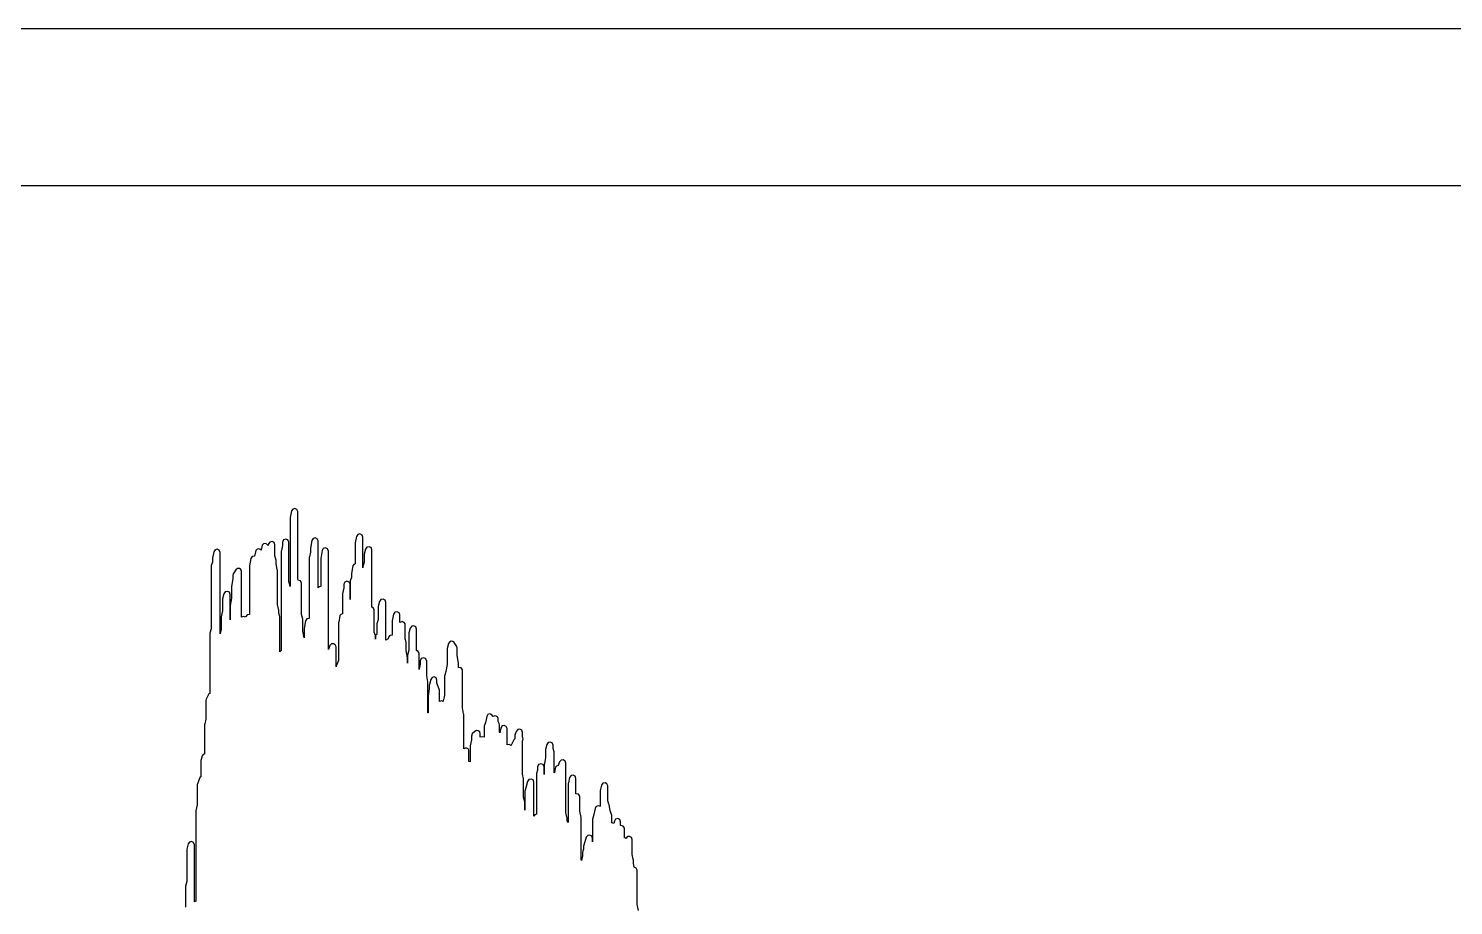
# Model space of a CAD drawing. Extents: x -85 to 1067, y -372 to 325.
# Drawn here: x 196.9 to 512.1, y 129.3 to 323.2 of the extents above; entities that cross this region are included whole.
import ezdxf

# ---------------------------------------------------------------- set-up
doc = ezdxf.new("R2010")
doc.units = 0

msp = doc.modelspace()

# ---------------------------------------------------------------- linework, layer by layer
at = {"layer": 'Layer 1'}
for p, q in [((0, 323.178), (794.983, 323.178)), ((0, 323.178), (1066.8, 323.178)), ((0, 323.178), (1066.8, 323.178)), ((0, 323.178), (1066.8, 323.178)), ((0, 323.178), (1066.8, 323.178)), ((0, 323.178), (1066.8, 323.178)), ((0, 323.178), (1066.8, 323.178)), ((0, 323.178), (1066.8, 323.178)), ((0, 323.178), (1066.8, 323.178)), ((0, 323.178), (1066.8, 323.178)), ((0, 323.178), (1066.8, 323.178)), ((0, 323.178), (1066.8, 323.178)), ((0, 323.178), (1066.8, 323.178)), ((190.782, 288.465), (809.977, 288.465)), ((254.804119, 214.954541), (254.804, 214.102)), ((254.81823, 215.092344), (254.804119, 214.954541)), ((255.100706, 216.511724), (254.81823, 215.092344)), ((255.372821, 216.940044), (255.100706, 216.511724)), ((255.862, 217.075), (255.372821, 216.940044)), ((256.302307, 216.846911), (255.849295, 217.075079)), ((255.849295, 217.075079), (255.862, 217.075)), ((256.485, 216.374), (256.302307, 216.846911)), ((256.485, 215.24), (256.485, 216.374)), ((256.485, 214.388), (256.485, 215.24)), ((256.485, 213.275), (256.485, 214.388)), ((254.804, 214.102), (254.804, 213.275)), ((254.804, 213.275), (254.804, 212.138)), ((254.804, 212.138), (254.804, 211.289)), ((254.804, 211.289), (254.804, 210.152)), ((256.485, 212.422), (256.485, 213.275)), ((256.485, 211.289), (256.485, 212.422)), ((256.485, 210.152), (256.485, 211.289)), ((269.756767, 211.287062), (269.483001, 210.860252)), ((270.246073, 211.420079), (269.756767, 211.287062)), ((270.697931, 211.191362), (270.246073, 211.420079)), ((270.88, 210.719), (270.697931, 211.191362)), ((238.651159, 208.034561), (238.179569, 207.922411)), ((239.091422, 207.831312), (238.651159, 208.034561)), ((247.429938, 208.016785), (247.192936, 207.757416)), ((247.744743, 208.126927), (247.429938, 208.016785)), ((248.075164, 208.081597), (247.744743, 208.126927)), ((248.359016, 207.874547), (248.075164, 208.081597)), ((248.619196, 208.923587), (248.359016, 207.874547)), ((248.904672, 209.228302), (248.619196, 208.923587)), ((249.284287, 209.316979), (248.904672, 209.228302)), ((249.654323, 209.19432), (249.284287, 209.316979)), ((249.911066, 208.865026), (249.654323, 209.19432)), ((250.026523, 209.243991), (249.911066, 208.865026)), ((250.324317, 209.634933), (250.026523, 209.243991)), ((250.805117, 209.736641), (250.324317, 209.634933)), ((251.236268, 209.499911), (250.805117, 209.736641)), ((251.408, 209.039), (251.236268, 209.499911)), ((251.408, 208.186), (251.408, 209.039)), ((251.408, 207.334), (251.408, 208.186)), ((253.121, 208.841), (252.859154, 207.79024)), ((253.347605, 210.098021), (253.12026, 209.583)), ((253.12026, 209.583), (253.121, 208.841)), ((253.82564, 210.269695), (253.347605, 210.098021)), ((254.30367, 210.098021), (253.82564, 210.269695)), ((254.531, 209.583), (254.30367, 210.098021)), ((254.531, 208.753), (254.531, 209.583)), ((254.531, 207.904), (254.531, 208.753)), ((254.804, 210.152), (254.804, 208.753)), ((254.804, 208.753), (254.804, 207.334)), ((256.485, 209.323), (256.485, 210.152)), ((256.485, 208.186), (256.485, 209.323)), ((256.485, 206.767), (256.485, 208.186)), ((259.31336, 208.186518), (259.313, 207.422)), ((259.324084, 208.303649), (259.31336, 208.186518)), ((259.60656, 209.983139), (259.324084, 208.303649)), ((259.887453, 210.442123), (259.60656, 209.983139)), ((260.360193, 210.563408), (259.887453, 210.442123)), ((260.806227, 210.365273), (260.360193, 210.563408)), ((261.007, 209.866), (260.806227, 210.365273)), ((261.007, 209.039), (261.007, 209.866)), ((261.007, 208.186), (261.007, 209.039)), ((261.007, 207.334), (261.007, 208.186)), ((262.132924, 208.202159), (261.85478, 207.735412)), ((262.609293, 208.326164), (262.132924, 208.202159)), ((263.058961, 208.125941), (262.609293, 208.326164)), ((263.257, 207.62), (263.058961, 208.125941)), ((269.198747, 209.466702), (269.184636, 209.323731)), ((269.184636, 209.323731), (269.185, 208.472)), ((269.185, 208.472), (269.185, 207.334)), ((269.483001, 210.860252), (269.198747, 209.466702)), ((270.88, 209.866), (270.88, 210.719)), ((270.88, 209.039), (270.88, 209.866)), ((270.88, 208.186), (270.88, 209.039)), ((270.88, 207.334), (270.88, 208.186)), ((271.47889, 208.074535), (271.196414, 206.937645)), ((271.781305, 208.505056), (271.47889, 208.074535)), ((272.249688, 208.603493), (271.781305, 208.505056)), ((272.680199, 208.394818), (272.249688, 208.603493)), ((272.869, 207.904), (272.680199, 208.394818)), ((237.589, 205.201), (237.342677, 204.456854)), ((237.58998, 205.91462), (237.589, 205.201)), ((237.604091, 206.054145), (237.58998, 205.91462)), ((237.89001, 207.473525), (237.604091, 206.054145)), ((238.179569, 207.922411), (237.89001, 207.473525)), ((239.287, 207.334), (239.091422, 207.831312)), ((239.287, 206.483), (239.287, 207.334)), ((239.287, 205.654), (239.287, 206.483)), ((239.287, 204.803), (239.287, 205.654)), ((246.076664, 206.03314), (245.792495, 204.35365)), ((246.415556, 206.441505), (246.076664, 206.03314)), ((246.94317, 206.498236), (246.415556, 206.441505)), ((247.192936, 207.757416), (246.94317, 206.498236)), ((251.408746, 206.599687), (251.408, 207.334)), ((251.655069, 205.884824), (251.408746, 206.599687)), ((251.693, 205.654), (251.655069, 205.884824)), ((251.693157, 204.872286), (251.693, 205.654)), ((251.961889, 203.520076), (251.693157, 204.872286)), ((252.838834, 207.619707), (252.838, 206.483)), ((252.838, 206.483), (252.838, 205.654)), ((252.838, 205.654), (252.838, 204.803)), ((252.859154, 207.79024), (252.838834, 207.619707)), ((254.531, 207.053), (254.531, 207.904)), ((254.531, 206.2), (254.531, 207.053)), ((254.531, 205.37), (254.531, 206.2)), ((254.531, 204.235), (254.531, 205.37)), ((254.804, 207.334), (254.804, 206.483)), ((254.804, 206.483), (254.804, 205.088)), ((254.804, 205.088), (254.804, 204.235)), ((256.485, 205.37), (256.485, 206.767)), ((256.485, 204.235), (256.485, 205.37)), ((259.049461, 206.37297), (259.028294, 206.200716)), ((259.028294, 206.200716), (259.029, 205.37)), ((259.029, 205.37), (259.029, 204.521)), ((259.313, 207.422), (259.049461, 206.37297)), ((261.007, 206.483), (261.007, 207.334)), ((261.007, 205.654), (261.007, 206.483)), ((261.007, 204.803), (261.007, 205.654)), ((261.560197, 205.914671), (261.56, 205.088)), ((261.56, 205.088), (261.56, 204.235)), ((261.570639, 206.031802), (261.560197, 205.914671)), ((261.85478, 207.735412), (261.570639, 206.031802)), ((263.257, 206.767), (263.257, 207.62)), ((263.257, 205.654), (263.257, 206.767)), ((263.257, 204.803), (263.257, 205.654)), ((269.185, 207.334), (269.185, 206.483)), ((269.185, 206.483), (269.185, 205.37)), ((269.185, 205.37), (269.185, 204.784)), ((270.88, 206.483), (270.88, 207.334)), ((270.88, 205.654), (270.88, 206.483)), ((270.88, 204.803), (270.88, 205.654)), ((271.175, 205.203), (270.925234, 204.458854)), ((271.175247, 206.767112), (271.175, 205.914)), ((271.175, 205.914), (271.175, 205.203)), ((271.196414, 206.937645), (271.175247, 206.767112)), ((272.869, 207.053), (272.869, 207.904)), ((272.869, 205.914), (272.869, 207.053)), ((272.869, 204.803), (272.869, 205.914)), ((237.342677, 204.456854), (237.308274, 204.234647)), ((237.308274, 204.234647), (237.309, 203.384)), ((237.309, 203.384), (237.309, 202.531)), ((237.309, 202.531), (237.309, 201.704)), ((239.287, 203.668), (239.287, 204.803)), ((239.287, 202.531), (239.287, 203.668)), ((239.287, 201.704), (239.287, 202.531)), ((242.113159, 202.24878), (242.113, 201.477)), ((242.225145, 202.629464), (242.113159, 202.24878)), ((242.76941, 203.478684), (242.225145, 202.629464)), ((243.132825, 203.769764), (242.76941, 203.478684)), ((243.562103, 203.776526), (243.132825, 203.769764)), ((243.920182, 203.539196), (243.562103, 203.776526)), ((244.07, 203.098), (243.920182, 203.539196)), ((244.07, 202.249), (244.07, 203.098)), ((244.07, 201.418), (244.07, 202.249)), ((245.792495, 204.35365), (245.781771, 204.234798)), ((245.781771, 204.234798), (245.782, 203.384)), ((245.782, 203.384), (245.782, 202.531)), ((245.782, 202.531), (245.782, 201.704)), ((251.976, 203.384), (251.961889, 203.520076)), ((251.976, 202.531), (251.976, 203.384)), ((251.976, 201.704), (251.976, 202.531)), ((252.838, 204.803), (252.838, 203.951)), ((252.838, 203.951), (252.838, 203.098)), ((252.838, 203.098), (252.838, 202.249)), ((252.838, 202.249), (252.838, 201.136)), ((254.531, 203.098), (254.531, 204.235)), ((254.531, 201.965), (254.531, 203.098)), ((254.531712, 200.939761), (254.531, 201.965)), ((254.804, 204.235), (254.804, 203.384)), ((254.804, 203.384), (254.804, 202.531)), ((254.804, 202.531), (254.804, 201.136)), ((256.484181, 201.506789), (256.485, 202.249)), ((256.485, 203.384), (256.485, 204.235)), ((256.485, 202.249), (256.485, 203.384)), ((259.029, 204.521), (259.029, 203.668)), ((259.029, 203.668), (259.029, 202.816)), ((259.029, 202.816), (259.029, 201.704)), ((261.007, 203.668), (261.007, 204.803)), ((261.007, 202.816), (261.007, 203.668)), ((261.007, 201.704), (261.007, 202.816)), ((261.56, 204.235), (261.56, 203.384)), ((261.56, 203.384), (261.56, 202.249)), ((261.56, 202.249), (261.56, 201.136)), ((263.257, 203.951), (263.257, 204.803)), ((263.257, 202.816), (263.257, 203.951)), ((263.257, 201.704), (263.257, 202.816)), ((268.332, 201.81), (268.102864, 201.057238)), ((268.332238, 202.530892), (268.332, 201.81)), ((268.340987, 202.648023), (268.332238, 202.530892)), ((268.626906, 204.351633), (268.340987, 202.648023)), ((268.847999, 204.642631), (268.626906, 204.351633)), ((269.185, 204.784), (268.847999, 204.642631)), ((270.880251, 204.008919), (270.88, 204.803)), ((270.889, 203.959), (270.880251, 204.008919)), ((270.889081, 204.234919), (270.889, 203.959)), ((270.925234, 204.458854), (270.889081, 204.234919)), ((272.869, 203.668), (272.869, 204.803)), ((272.869, 202.816), (272.869, 203.668)), ((272.869, 201.419), (272.869, 202.816)), ((237.309, 201.704), (237.309, 200.852)), ((237.309, 200.852), (237.309, 199.999)), ((237.309, 199.999), (237.309, 199.148)), ((237.309, 199.148), (237.309, 198.295)), ((239.287, 200.852), (239.287, 201.704)), ((239.287, 199.999), (239.287, 200.852)), ((239.287, 198.866), (239.287, 199.999)), ((239.287, 198.035), (239.287, 198.866)), ((240.449343, 198.638166), (240.14686, 198.207263)), ((240.917729, 198.736227), (240.449343, 198.638166)), ((241.348215, 198.52674), (240.917729, 198.736227)), ((241.830101, 199.714818), (241.83, 198.866)), ((241.83, 198.866), (241.83, 198.035)), ((241.840825, 199.83023), (241.830101, 199.714818)), ((242.113, 201.477), (241.840825, 199.83023)), ((244.07, 200.568), (244.07, 201.418)), ((244.07, 199.715), (244.07, 200.568)), ((244.07, 198.58), (244.07, 199.715)), ((244.07, 197.749), (244.07, 198.58)), ((245.782, 201.704), (245.782, 200.568)), ((245.782, 200.568), (245.782, 199.432)), ((245.782, 199.432), (245.782, 198.58)), ((245.782, 198.58), (245.782, 197.749)), ((251.976, 200.852), (251.976, 201.704)), ((251.976, 199.999), (251.976, 200.852)), ((251.976, 199.148), (251.976, 199.999)), ((251.976, 198.295), (251.976, 199.148)), ((252.838, 201.136), (252.838, 199.999)), ((252.838, 199.999), (252.838, 199.148)), ((252.838, 199.148), (252.838, 198.035)), ((254.795251, 199.885561), (254.531712, 200.939761)), ((254.804, 199.827), (254.795251, 199.885561)), ((254.804, 201.136), (254.804, 200.285)), ((254.804, 200.285), (254.804, 199.827)), ((256.568848, 201.17434), (256.484181, 201.506789)), ((257.075119, 201.02597), (256.568848, 201.17434)), ((257.337, 200.568), (257.075119, 201.02597)), ((257.337, 199.715), (257.337, 200.568)), ((257.337, 198.866), (257.337, 199.715)), ((257.337, 198.035), (257.337, 198.866)), ((259.029, 201.704), (259.029, 200.852)), ((259.029, 200.852), (259.029, 199.715)), ((259.029, 199.715), (259.029, 198.866)), ((259.029, 198.866), (259.029, 197.749)), ((261.007, 200.568), (261.007, 201.704)), ((261.007, 199.715), (261.007, 200.568)), ((261.007014, 199.493053), (261.007, 199.715)), ((261.245682, 199.717525), (261.007014, 199.493053)), ((261.56, 199.81), (261.245682, 199.717525)), ((261.56, 201.136), (261.56, 199.999)), ((261.56, 199.999), (261.56, 199.81)), ((263.257, 200.568), (263.257, 201.704)), ((263.257, 199.715), (263.257, 200.568)), ((263.257, 198.58), (263.257, 199.715)), ((263.257, 197.749), (263.257, 198.58)), ((266.653, 199.503), (266.382603, 198.17664)), ((266.879372, 200.800421), (266.65223, 200.285)), ((266.65223, 200.285), (266.653, 199.503)), ((267.357582, 200.972228), (266.879372, 200.800421)), ((267.835808, 200.800421), (267.357582, 200.972228)), ((268.063, 200.285), (267.835808, 200.800421)), ((268.063, 199.432), (268.063, 200.285)), ((268.063, 198.58), (268.063, 199.432)), ((268.063, 197.749), (268.063, 198.58)), ((268.102864, 201.057238), (268.071989, 200.852257)), ((268.071989, 200.852257), (268.072, 199.715)), ((268.072, 199.715), (268.072, 198.866)), ((268.072, 198.866), (268.072, 197.749)), ((272.869, 200.568), (272.869, 201.419)), ((272.869, 199.715), (272.869, 200.568)), ((272.869, 198.866), (272.869, 199.715)), ((272.869, 198.035), (272.869, 198.866)), ((237.309, 198.295), (237.309, 197.183)), ((237.309, 197.183), (237.309, 196.33)), ((237.309, 196.33), (237.309, 195.481)), ((237.309, 195.481), (237.309, 194.63)), ((239.287, 196.9), (239.287, 198.035)), ((239.287, 195.763), (239.287, 196.9)), ((239.287, 194.63), (239.287, 195.763)), ((239.839774, 196.89984), (239.839, 196.048)), ((239.839, 196.048), (239.839, 195.197)), ((239.860941, 197.072103), (239.839774, 196.89984)), ((240.14686, 198.207263), (239.860941, 197.072103)), ((241.537, 198.035), (241.348215, 198.52674)), ((241.537, 197.183), (241.537, 198.035)), ((241.537, 196.33), (241.537, 197.183)), ((241.537, 195.481), (241.537, 196.33)), ((241.537, 194.628), (241.537, 195.481)), ((241.545351, 195.480549), (241.545, 194.344)), ((241.556075, 195.59768), (241.545351, 195.480549)), ((241.83, 197.241), (241.556075, 195.59768)), ((241.83, 198.035), (241.83, 197.241)), ((244.07, 196.616), (244.07, 197.749)), ((244.07, 195.763), (244.07, 196.616)), ((244.07, 194.911), (244.07, 195.763)), ((245.782, 197.749), (245.782, 196.616)), ((245.782, 196.616), (245.782, 195.481)), ((245.782, 195.481), (245.782, 194.344)), ((251.975169, 195.851293), (251.976, 196.616)), ((252.23868, 194.800533), (251.975169, 195.851293)), ((251.976, 197.467), (251.976, 198.295)), ((251.976, 196.616), (251.976, 197.467)), ((252.838, 198.035), (252.838, 196.616)), ((252.838, 196.616), (252.838, 195.481)), ((252.838, 195.481), (252.838, 194.344)), ((257.337, 197.183), (257.337, 198.035)), ((257.337, 196.33), (257.337, 197.183)), ((257.337, 195.481), (257.337, 196.33)), ((257.337, 194.344), (257.337, 195.481)), ((259.029, 197.749), (259.029, 196.9)), ((259.029, 196.9), (259.029, 195.763)), ((259.029, 195.763), (259.029, 194.63)), ((263.257, 196.33), (263.257, 197.749)), ((263.257, 194.911), (263.257, 196.33)), ((266.366799, 198.035388), (266.366, 197.183)), ((266.366, 197.183), (266.366, 196.048)), ((266.366, 196.048), (266.366, 194.63)), ((266.382603, 198.17664), (266.366799, 198.035388)), ((268.063251, 196.986721), (268.063, 197.749)), ((268.072, 196.954), (268.063251, 196.986721)), ((268.072, 197.749), (268.072, 196.954)), ((272.86865, 195.215676), (272.869, 196.33)), ((272.869, 197.183), (272.869, 198.035)), ((272.869, 196.33), (272.869, 197.183)), ((274.58364, 196.502254), (274.297721, 195.368804)), ((274.887428, 196.92775), (274.58364, 196.502254)), ((275.353333, 197.024344), (274.887428, 196.92775)), ((275.781481, 196.81683), (275.353333, 197.024344)), ((275.972, 196.33), (275.781481, 196.81683)), ((275.972, 195.481), (275.972, 196.33)), ((275.972, 194.63), (275.972, 195.481)), ((237.309, 194.63), (237.309, 193.8)), ((237.309, 193.8), (237.309, 192.947)), ((237.309, 192.947), (237.309, 192.098)), ((239.287, 193.517), (239.287, 194.63)), ((239.287, 192.38), (239.287, 193.517)), ((239.287, 191.245), (239.287, 192.38)), ((239.570268, 193.08691), (239.556157, 192.947385)), ((239.556157, 192.947385), (239.557, 192.098)), ((239.839, 194.415), (239.570268, 193.08691)), ((239.839, 195.197), (239.839, 194.415)), ((241.536251, 192.433282), (241.537, 192.947)), ((241.545, 192.466), (241.536251, 192.433282)), ((241.537, 193.8), (241.537, 194.628)), ((241.537, 192.947), (241.537, 193.8)), ((241.545, 194.344), (241.545, 193.517)), ((241.545, 193.517), (241.545, 192.466)), ((244.06945, 193.031124), (244.07, 193.231)), ((244.494296, 193.159431), (244.06945, 193.031124)), ((244.07, 194.084), (244.07, 194.911)), ((244.07, 193.231), (244.07, 194.084)), ((244.911713, 193.008716), (244.494296, 193.159431)), ((244.965504, 193.168914), (244.911713, 193.008716)), ((245.292726, 193.538343), (244.965504, 193.168914)), ((245.782, 193.603), (245.292726, 193.538343)), ((245.782, 194.344), (245.782, 193.603)), ((252.259, 194.63), (252.23868, 194.800533)), ((252.259081, 193.913351), (252.259, 194.63)), ((252.508847, 193.170935), (252.259081, 193.913351)), ((252.545, 192.947), (252.508847, 193.170935)), ((252.545, 192.098), (252.545, 192.947)), ((252.838, 194.344), (252.838, 192.947)), ((252.838, 192.947), (252.838, 191.812)), ((257.337363, 193.603013), (257.337, 194.344)), ((257.600987, 192.550533), (257.337363, 193.603013)), ((257.623, 192.38), (257.600987, 192.550533)), ((257.623, 191.528), (257.623, 192.38)), ((258.508367, 192.62809), (258.184987, 192.213072)), ((259.029, 192.704), (258.508367, 192.62809)), ((259.029, 194.63), (259.029, 193.8)), ((259.029, 193.8), (259.029, 192.704)), ((263.257, 193.517), (263.257, 194.911)), ((263.257, 192.098), (263.257, 193.517)), ((265.813014, 193.370755), (265.528845, 191.951365)), ((266.036442, 193.646762), (265.813014, 193.370755)), ((266.366, 193.779), (266.036442, 193.646762)), ((266.366, 194.63), (266.366, 193.779)), ((273.231778, 195.007382), (272.86865, 195.215676)), ((273.413, 194.63), (273.231778, 195.007382)), ((273.413, 193.8), (273.413, 194.63)), ((273.413, 192.947), (273.413, 193.8)), ((273.413, 192.098), (273.413, 192.947)), ((274.276, 192.494), (274.029677, 191.749857)), ((274.276554, 195.19655), (274.276, 194.344)), ((274.276, 194.344), (274.276, 193.517)), ((274.276, 193.517), (274.276, 192.494)), ((274.297721, 195.368804), (274.276554, 195.19655)), ((275.972, 193.8), (275.972, 194.63)), ((275.972, 192.947), (275.972, 193.8)), ((275.972, 192.098), (275.972, 192.947)), ((277.677, 193.654806), (277.391053, 192.235416)), ((277.966305, 194.103407), (277.677, 193.654806)), ((278.437645, 194.215957), (277.966305, 194.103407)), ((278.877912, 194.01348), (278.437645, 194.215957)), ((279.074, 193.517), (278.877912, 194.01348)), ((279.074, 192.665), (279.074, 193.517)), ((279.07462, 191.860452), (279.074, 192.665)), ((237.023448, 189.281379), (237.023, 188.429)), ((237.045461, 189.45536), (237.023448, 189.281379)), ((237.309, 190.482), (237.045461, 189.45536)), ((237.309, 192.098), (237.309, 191.245)), ((237.309, 191.245), (237.309, 190.482)), ((239.286999, 189.366051), (239.287, 190.132)), ((239.309012, 189.503857), (239.286999, 189.366051)), ((239.287, 190.132), (239.287, 191.245)), ((239.557, 190.248), (239.309012, 189.503857)), ((239.557, 192.098), (239.557, 191.245)), ((239.557, 191.245), (239.557, 190.248)), ((252.545, 191.245), (252.545, 192.098)), ((252.545, 189.848), (252.545, 191.245)), ((252.545, 188.713), (252.545, 189.848)), ((252.838, 191.812), (252.838, 190.392)), ((252.838, 190.392), (252.838, 188.995)), ((257.623, 190.675), (257.623, 191.528)), ((257.623272, 189.906687), (257.623, 190.675)), ((257.862624, 188.476957), (257.623272, 189.906687)), ((257.890009, 190.392331), (257.89, 189.562)), ((257.89, 189.562), (257.89, 188.713)), ((257.900733, 190.509462), (257.890009, 190.392331)), ((258.184987, 192.213072), (257.900733, 190.509462)), ((263.257, 191.245), (263.257, 192.098)), ((263.257, 189.848), (263.257, 191.245)), ((263.257, 188.429), (263.257, 189.848)), ((265.528845, 191.951365), (265.514734, 191.81184)), ((265.514734, 191.81184), (265.515, 190.961)), ((265.515, 190.961), (265.515, 190.132)), ((265.515, 190.132), (265.515, 189.281)), ((265.515, 189.281), (265.515, 188.429)), ((273.413, 191.245), (273.413, 192.098)), ((273.413, 190.392), (273.413, 191.245)), ((273.413081, 189.677632), (273.413, 190.392)), ((273.661069, 188.938653), (273.413081, 189.677632)), ((273.994, 189.276), (273.708081, 188.995223)), ((274.029677, 191.749857), (273.993524, 191.52765)), ((273.993524, 191.52765), (273.994, 190.675)), ((273.994, 190.675), (273.994, 189.848)), ((273.994, 189.848), (273.994, 189.276)), ((275.972, 191.245), (275.972, 192.098)), ((275.972, 190.392), (275.972, 191.245)), ((275.972, 189.562), (275.972, 190.392)), ((275.972, 188.713), (275.972, 189.562)), ((277.391053, 192.235416), (277.376942, 192.09761)), ((277.376942, 192.09761), (277.377, 191.245)), ((277.377, 191.245), (277.377, 190.392)), ((277.377, 190.392), (277.377, 189.562)), ((277.377, 189.562), (277.377, 189.059)), ((279.394318, 192.01635), (279.07462, 191.860452)), ((279.731228, 192.000749), (279.394318, 192.01635)), ((280.023179, 191.831887), (279.731228, 192.000749)), ((280.208, 191.528), (280.023179, 191.831887)), ((280.208, 190.675), (280.208, 191.528)), ((280.208, 189.848), (280.208, 190.675)), ((280.208, 188.995), (280.208, 189.848)), ((281.04731, 189.561726), (281.047, 188.429)), ((281.085241, 189.79255), (281.04731, 189.561726)), ((281.37116, 190.621097), (281.085241, 189.79255)), ((281.694978, 191.014893), (281.37116, 190.621097)), ((282.154746, 191.087465), (281.694978, 191.014893)), ((282.565931, 190.869579), (282.154746, 191.087465)), ((282.744, 190.392), (282.565931, 190.869579)), ((282.744, 189.562), (282.744, 190.392)), ((282.744, 188.713), (282.744, 189.562)), ((237.023, 188.429), (237.023, 187.576)), ((237.023, 187.576), (237.023, 186.463)), ((237.023, 186.463), (237.023, 185.33)), ((252.545, 187.292), (252.545, 188.713)), ((252.545, 185.897), (252.545, 187.292)), ((252.838, 188.995), (252.838, 187.862)), ((252.838, 187.862), (252.838, 186.463)), ((252.838, 186.463), (252.838, 185.659)), ((257.89, 188.446), (257.862624, 188.476957)), ((257.89, 188.713), (257.89, 188.446)), ((263.60093, 186.724823), (263.25645, 185.865268)), ((263.257, 187.009), (263.257, 188.429)), ((263.257, 185.897), (263.257, 187.009)), ((263.935494, 187.094032), (263.60093, 186.724823)), ((264.387896, 187.151435), (263.935494, 187.094032)), ((264.786583, 186.930075), (264.387896, 187.151435)), ((264.96, 186.463), (264.786583, 186.930075)), ((264.96, 184.76), (264.96, 186.463)), ((265.515, 188.429), (265.515, 187.576)), ((265.515, 187.576), (265.515, 186.723)), ((265.515, 186.723), (265.515, 185.897)), ((273.699, 188.713), (273.661069, 188.938653)), ((273.699251, 188.171638), (273.699, 188.713)), ((273.708, 188.213), (273.699251, 188.171638)), ((273.708081, 188.995223), (273.708, 188.213)), ((275.971111, 187.913497), (275.972, 188.713)), ((276.458565, 188.249398), (275.971111, 187.913497)), ((276.546759, 188.599074), (276.458565, 188.249398)), ((276.873001, 188.989483), (276.546759, 188.599074)), ((277.377, 189.059), (276.873001, 188.989483)), ((280.208081, 188.258351), (280.208, 188.995)), ((280.457847, 187.515935), (280.208081, 188.258351)), ((280.494, 187.292), (280.457847, 187.515935)), ((280.493707, 185.665733), (280.494, 186.463)), ((280.494, 186.463), (280.494, 187.292)), ((281.047, 188.429), (281.047, 187.576)), ((281.047, 187.576), (281.047, 186.723)), ((281.047, 186.723), (281.047, 185.7)), ((282.744, 187.862), (282.744, 188.713)), ((282.744, 187.009), (282.744, 187.862)), ((282.744, 185.896), (282.744, 187.009)), ((289.545368, 186.072206), (289.524201, 185.896503)), ((289.831315, 187.183256), (289.545368, 186.072206)), ((290.037167, 187.528395), (289.831315, 187.183256)), ((290.398045, 187.705186), (290.037167, 187.528395)), ((290.797244, 187.655172), (290.398045, 187.705186)), ((291.104221, 187.395126), (290.797244, 187.655172)), ((291.648543, 186.566581), (291.104221, 187.395126)), ((291.764, 186.179), (291.648543, 186.566581)), ((291.764, 185.33), (291.764, 186.179)), ((237.023, 185.33), (237.023, 184.477)), ((237.023, 184.477), (237.023, 183.624)), ((237.023, 183.624), (237.023, 182.774)), ((252.544884, 185.342045), (252.545, 185.897)), ((252.562382, 185.4454), (252.544884, 185.342045)), ((252.838, 185.659), (252.562382, 185.4454)), ((263.25645, 185.865268), (263.257, 185.897)), ((264.96, 183.624), (264.96, 184.76)), ((264.96, 182.513), (264.96, 183.624)), ((265.515, 183.478), (264.999945, 182.21193)), ((265.515, 185.897), (265.515, 185.044)), ((265.515, 185.044), (265.515, 184.193)), ((265.515, 184.193), (265.515, 183.478)), ((280.745251, 184.013793), (280.493707, 185.665733)), ((280.754, 183.907), (280.745251, 184.013793)), ((280.754, 183.058), (280.754, 183.907)), ((280.754251, 182.842805), (280.754, 183.058)), ((280.763, 182.834), (280.754251, 182.842805)), ((280.783489, 184.64925), (280.762322, 184.476996)), ((280.762322, 184.476996), (280.763, 183.34)), ((280.763, 183.34), (280.763, 182.834)), ((281.047, 185.7), (280.783489, 184.64925)), ((282.74427, 185.684796), (282.744, 185.896)), ((283.135807, 185.460071), (282.74427, 185.684796)), ((283.311, 185.044), (283.135807, 185.460071)), ((283.311, 184.193), (283.311, 185.044)), ((283.311, 183.34), (283.311, 184.193)), ((283.311, 182.513), (283.311, 183.34)), ((283.808605, 183.855021), (283.58126, 183.34)), ((283.58126, 183.34), (283.582, 182.599)), ((284.28664, 184.026695), (283.808605, 183.855021)), ((284.76467, 183.855021), (284.28664, 184.026695)), ((284.992, 183.34), (284.76467, 183.855021)), ((284.992, 182.513), (284.992, 183.34)), ((289.524201, 185.896503), (289.524, 185.044)), ((289.524, 185.044), (289.524, 184.193)), ((289.524, 184.193), (289.524, 183.34)), ((289.524, 183.34), (289.524, 182.572)), ((291.763968, 184.535171), (291.764, 185.33)), ((292.039558, 182.888401), (291.763968, 184.535171)), ((292.05, 182.773), (292.039558, 182.888401)), ((237.023, 182.774), (237.023, 181.661)), ((237.023, 181.661), (237.023, 180.808)), ((237.023, 180.808), (237.023, 179.955)), ((237.023, 179.955), (237.023, 178.844)), ((264.960265, 182.015554), (264.96, 182.513)), ((264.999945, 182.21193), (264.960265, 182.015554)), ((283.311, 181.661), (283.311, 182.513)), ((283.311377, 181.489679), (283.311, 181.661)), ((283.320126, 181.5448), (283.311377, 181.489679)), ((283.582, 182.599), (283.320126, 181.5448)), ((284.991799, 180.027895), (284.992, 180.808)), ((285.262196, 178.703255), (284.991799, 180.027895)), ((284.992, 181.661), (284.992, 182.513)), ((284.992, 180.808), (284.992, 181.661)), ((286.181447, 179.701668), (285.87767, 179.276254)), ((286.647272, 179.79824), (286.181447, 179.701668)), ((287.075378, 179.590755), (286.647272, 179.79824)), ((288.991757, 180.179373), (288.955604, 179.955438)), ((288.955604, 179.955438), (288.956, 179.104)), ((289.260489, 180.97864), (288.991757, 180.179373)), ((289.524, 182.572), (289.260489, 180.97864)), ((292.05, 181.945), (292.05, 182.773)), ((292.050101, 181.919319), (292.05, 181.945)), ((292.590252, 181.82646), (292.050101, 181.919319)), ((292.901, 181.375), (292.590252, 181.82646)), ((292.901, 180.524), (292.901, 181.375)), ((292.901, 179.675), (292.901, 180.524)), ((292.901, 178.844), (292.901, 179.675)), ((237.023, 178.844), (237.023, 177.992)), ((237.023, 177.992), (237.023, 177.139)), ((237.023, 177.139), (237.023, 176.29)), ((285.278, 178.562), (285.262196, 178.703255)), ((285.278, 177.709), (285.278, 178.562)), ((285.278, 176.856), (285.278, 177.709)), ((285.278, 176.006), (285.278, 176.856)), ((285.573, 177.198), (285.297382, 175.55468)), ((285.573068, 177.991233), (285.573, 177.198)), ((285.595081, 178.165214), (285.573068, 177.991233)), ((285.87767, 179.276254), (285.595081, 178.165214)), ((287.266, 179.104), (287.075378, 179.590755)), ((287.26646, 178.413193), (287.266, 179.104)), ((287.784958, 177.119553), (287.26646, 178.413193)), ((287.837, 176.856), (287.784958, 177.119553)), ((287.837, 176.006), (287.837, 176.856)), ((288.956, 179.104), (288.956, 178.276)), ((288.956, 178.276), (288.956, 177.425)), ((288.956, 177.425), (288.956, 176.572)), ((288.956, 176.572), (288.956, 175.807)), ((292.901, 177.992), (292.901, 178.844)), ((292.901, 177.139), (292.901, 177.992)), ((292.901, 176.29), (292.901, 177.139)), ((236.170267, 174.609097), (236.17, 173.756)), ((236.17, 173.756), (236.17, 172.907)), ((236.247878, 174.929492), (236.170267, 174.609097)), ((236.814523, 176.040542), (236.247878, 174.929492)), ((237.023, 176.137), (236.814523, 176.040542)), ((237.023, 176.29), (237.023, 176.137)), ((285.278, 175.153), (285.278, 176.006)), ((285.278, 174.326), (285.278, 175.153)), ((285.278, 173.473), (285.278, 174.326)), ((285.278, 172.621), (285.278, 173.473)), ((285.297382, 175.55468), (285.28694, 175.437549)), ((285.28694, 175.437549), (285.287, 174.609)), ((285.287, 174.609), (285.287, 173.473)), ((285.287, 173.473), (285.287, 172.621)), ((287.837, 175.153), (287.837, 176.006)), ((287.83718, 174.401683), (287.837, 175.153)), ((288.26512, 174.514341), (287.83718, 174.401683)), ((288.676, 174.35), (288.26512, 174.514341)), ((288.695904, 174.78036), (288.675584, 174.608097)), ((288.675584, 174.608097), (288.676, 174.35)), ((288.956, 175.807), (288.695904, 174.78036)), ((292.901, 175.437), (292.901, 176.29)), ((292.901, 174.609), (292.901, 175.437)), ((292.901, 173.756), (292.901, 174.609)), ((292.901157, 172.975733), (292.901, 173.756)), ((236.17, 170.459), (235.909904, 169.40825)), ((236.17, 172.907), (236.17, 172.054)), ((236.17, 172.054), (236.17, 171.201)), ((236.17, 171.201), (236.17, 170.459)), ((285.278251, 171.887073), (285.278, 172.621)), ((285.287, 171.863), (285.278251, 171.887073)), ((285.287, 172.621), (285.287, 171.863)), ((293.169889, 171.621803), (292.901157, 172.975733)), ((293.184, 171.484), (293.169889, 171.621803)), ((293.184, 170.089), (293.184, 171.484)), ((298.273144, 171.078996), (297.999219, 169.702666)), ((298.513245, 171.487804), (298.273144, 171.078996)), ((298.920476, 171.644791), (298.513245, 171.487804)), ((299.344253, 171.540421), (298.920476, 171.644791)), ((299.633994, 171.165161), (299.344253, 171.540421)), ((299.68073, 171.029076), (299.633994, 171.165161)), ((300.007467, 171.177808), (299.68073, 171.029076)), ((300.346583, 171.15147), (300.007467, 171.177808)), ((300.63484, 170.970916), (300.346583, 171.15147)), ((300.809, 170.657), (300.63484, 170.970916)), ((300.808496, 169.970089), (300.809, 170.657)), ((235.909904, 169.40825), (235.888737, 169.237717)), ((235.888737, 169.237717), (235.889, 167.818)), ((235.889, 167.818), (235.889, 166.706)), ((293.184, 169.238), (293.184, 170.089)), ((293.184, 168.385), (293.184, 169.238)), ((293.184, 167.272), (293.184, 168.385)), ((293.184, 166.421), (293.184, 167.272)), ((295.08223, 167.204822), (294.875502, 166.705278)), ((295.64896, 167.771544), (295.08223, 167.204822)), ((296.024728, 167.969077), (295.64896, 167.771544)), ((296.417782, 167.923815), (296.024728, 167.969077)), ((296.727436, 167.677531), (296.417782, 167.923815)), ((296.853, 167.272), (296.727436, 167.677531)), ((296.853095, 166.459472), (296.853, 167.272)), ((297.692669, 168.670857), (297.692, 167.818)), ((297.692, 167.818), (297.692, 166.988)), ((297.728822, 168.893064), (297.692669, 168.670857)), ((297.999219, 169.702666), (297.728822, 168.893064)), ((301.016917, 169.551506), (300.808496, 169.970089)), ((301.091, 169.238), (301.016917, 169.551506)), ((301.091, 168.385), (301.091, 169.238)), ((301.09149, 167.671869), (301.091, 168.385)), ((301.177906, 167.459988), (301.09149, 167.671869)), ((301.37422, 168.514198), (301.177906, 167.459988)), ((301.659765, 168.968267), (301.37422, 168.514198)), ((302.132306, 169.08477), (301.659765, 168.968267)), ((302.575499, 168.883688), (302.132306, 169.08477)), ((302.773, 168.385), (302.575499, 168.883688)), ((302.773, 167.532), (302.773, 168.385)), ((302.773, 166.706), (302.773, 167.532)), ((304.80907, 167.762824), (304.524901, 166.935998)), ((305.133358, 168.157084), (304.80907, 167.762824)), ((305.593812, 168.229301), (305.133358, 168.157084)), ((306.005127, 168.010574), (305.593812, 168.229301)), ((306.182, 167.532), (306.005127, 168.010574)), ((306.182, 166.706), (306.182, 167.532)), ((235.889, 166.706), (235.889, 165.853)), ((235.889, 165.853), (235.889, 165.002)), ((235.889, 165.002), (235.889, 163.867)), ((293.184, 165.286), (293.184, 166.421)), ((293.184, 164.149), (293.184, 165.286)), ((293.1844, 163.91273), (293.184, 164.149)), ((293.504933, 164.071826), (293.1844, 163.91273)), ((293.843776, 164.05747), (293.504933, 164.071826)), ((294.137581, 163.888062), (293.843776, 164.05747)), ((294.323, 163.582), (294.137581, 163.888062)), ((294.603825, 164.57252), (294.589714, 164.432987)), ((294.589714, 164.432987), (294.59, 163.582)), ((294.876, 165.923), (294.603825, 164.57252)), ((294.875502, 166.705278), (294.876, 165.923)), ((297.271965, 166.599442), (296.853095, 166.459472)), ((297.692, 166.463), (297.271965, 166.599442)), ((297.692, 166.988), (297.692, 166.463)), ((302.77284, 164.765942), (302.773, 165.002)), ((303.248557, 164.891947), (302.77284, 164.765942)), ((302.773, 165.853), (302.773, 166.706)), ((302.773, 165.002), (302.773, 165.853)), ((303.690936, 164.676362), (303.248557, 164.891947)), ((303.708434, 164.748681), (303.690936, 164.676362)), ((304.275164, 165.883841), (303.708434, 164.748681)), ((304.487, 166.125), (304.275164, 165.883841)), ((304.524901, 166.935998), (304.48697, 166.705174)), ((304.48697, 166.705174), (304.487, 166.125)), ((306.182, 166.593959), (306.182, 166.706)), ((306.363081, 166.12198), (306.182, 166.593959)), ((306.182, 165.65), (306.363081, 166.12198)), ((306.182, 165.002), (306.182, 165.65)), ((306.182, 164.149), (306.182, 165.002)), ((306.182, 163.322), (306.182, 164.149)), ((311.54689, 164.886524), (311.264414, 163.751364)), ((311.849305, 165.317043), (311.54689, 164.886524)), ((312.317688, 165.415482), (311.849305, 165.317043)), ((312.748199, 165.206812), (312.317688, 165.415482)), ((312.937, 164.716), (312.748199, 165.206812)), ((312.936746, 163.984408), (312.937, 164.716)), ((313.183069, 163.266094), (312.936746, 163.984408)), ((235.089804, 161.538266), (235.058929, 161.333283)), ((235.058929, 161.333283), (235.059, 160.198)), ((235.348122, 162.390932), (235.089804, 161.538266)), ((235.577709, 162.626244), (235.348122, 162.390932)), ((235.889, 162.732), (235.577709, 162.626244)), ((235.889, 163.867), (235.889, 162.754)), ((235.889, 162.754), (235.889, 162.732)), ((294.323, 162.754), (294.323, 163.582)), ((294.323, 161.903), (294.323, 162.754)), ((294.323046, 161.096851), (294.323, 161.903)), ((294.59, 161.071), (294.323046, 161.096851)), ((294.59, 163.582), (294.59, 162.754)), ((294.59, 162.754), (294.59, 161.903)), ((294.59, 161.903), (294.59, 161.071)), ((306.182, 162.47), (306.182, 163.322)), ((306.182, 161.333), (306.182, 162.47)), ((306.182, 160.484), (306.182, 161.333)), ((311.244, 161.96), (310.968382, 160.31495)), ((311.244094, 163.58255), (311.244, 162.754)), ((311.244, 162.754), (311.244, 161.96)), ((311.264414, 163.751364), (311.244094, 163.58255)), ((313.221, 163.037), (313.183069, 163.266094)), ((313.221, 162.184), (313.221, 163.037)), ((313.221, 161.333), (313.221, 162.184)), ((313.221, 160.484), (313.221, 161.333)), ((314.394267, 161.030991), (314.05656, 160.197276)), ((314.713156, 161.385669), (314.394267, 161.030991)), ((315.184827, 161.45646), (314.713156, 161.385669)), ((315.594098, 161.212487), (315.184827, 161.45646)), ((315.755, 160.764), (315.594098, 161.212487)), ((315.755, 159.914), (315.755, 160.764)), ((234.810983, 157.606859), (234.244253, 155.927369)), ((235.059, 157.755), (234.810983, 157.606859)), ((235.059, 160.198), (235.059, 159.085)), ((235.059, 159.085), (235.059, 158.234)), ((235.059, 158.234), (235.059, 157.755)), ((306.182, 159.371), (306.182, 160.484)), ((306.182132, 158.313539), (306.182, 159.371)), ((306.408502, 157.255749), (306.182132, 158.313539)), ((309.287983, 158.457578), (309.25183, 158.233649)), ((309.25183, 158.233649), (309.252, 157.099)), ((309.536, 159.2), (309.287983, 158.457578)), ((309.53648, 159.913), (309.536, 159.2)), ((309.757186, 160.442696), (309.53648, 159.913)), ((310.24274, 160.619261), (309.757186, 160.442696)), ((310.728294, 160.442696), (310.24274, 160.619261)), ((310.949, 159.913), (310.728294, 160.442696)), ((310.948251, 158.204694), (310.949, 158.234)), ((310.957, 158.21), (310.948251, 158.204694)), ((310.949, 159.085), (310.949, 159.913)), ((310.949, 158.234), (310.949, 159.085)), ((310.957658, 160.197819), (310.957, 159.371)), ((310.957, 159.371), (310.957, 158.518)), ((310.957, 158.518), (310.957, 158.21)), ((310.968382, 160.31495), (310.957658, 160.197819)), ((313.221, 159.653), (313.221, 160.484)), ((313.221, 158.801), (313.221, 159.653)), ((313.221013, 158.617675), (313.221, 158.801)), ((313.229762, 158.688321), (313.221013, 158.617675)), ((313.512323, 159.823481), (313.229762, 158.688321)), ((313.738034, 160.077958), (313.512323, 159.823481)), ((314.05656, 160.197276), (313.738034, 160.077958)), ((315.755, 159.085), (315.755, 159.914)), ((315.755, 158.234), (315.755, 159.085)), ((315.755, 157.381), (315.755, 158.234)), ((316.915233, 157.98214), (316.61286, 157.551533)), ((317.383631, 158.080602), (316.915233, 157.98214)), ((317.814179, 157.871896), (317.383631, 158.080602)), ((318.003, 157.381), (317.814179, 157.871896)), ((234.206322, 155.701713), (234.206, 154.849)), ((234.206, 154.849), (234.206, 153.997)), ((234.244253, 155.927369), (234.206322, 155.701713)), ((306.426, 157.099), (306.408502, 157.255749)), ((306.426, 155.962), (306.426, 157.099)), ((306.426, 155.135), (306.426, 155.962)), ((306.426, 153.996), (306.426, 155.135)), ((306.755987, 154.785778), (306.719834, 154.565289)), ((306.719834, 154.565289), (306.72, 153.716)), ((307.029827, 155.616053), (306.755987, 154.785778)), ((307.30886, 156.704703), (307.029827, 155.616053)), ((307.612287, 157.136235), (307.30886, 156.704703)), ((308.081908, 157.233508), (307.612287, 157.136235)), ((308.512541, 157.022453), (308.081908, 157.233508)), ((308.699, 156.529), (308.512541, 157.022453)), ((308.699, 155.702), (308.699, 156.529)), ((308.699, 154.565), (308.699, 155.702)), ((308.699, 153.716), (308.699, 154.565)), ((309.252, 157.099), (309.252, 155.962)), ((309.252, 155.962), (309.252, 155.135)), ((309.252, 155.135), (309.252, 153.996)), ((315.755, 156.529), (315.755, 157.381)), ((315.755, 155.702), (315.755, 156.529)), ((315.755, 154.849), (315.755, 155.702)), ((315.755, 153.997), (315.755, 154.849)), ((316.309217, 156.24584), (316.309, 155.416)), ((316.309, 155.416), (316.309, 154.565)), ((316.309, 154.565), (316.309, 153.43)), ((316.330384, 156.416373), (316.309217, 156.24584)), ((316.61286, 157.551533), (316.330384, 156.416373)), ((318.003, 156.529), (318.003, 157.381)), ((318.003, 155.702), (318.003, 156.529)), ((318.003, 154.849), (318.003, 155.702)), ((318.003, 153.997), (318.003, 154.849)), ((323.364314, 154.565118), (323.364, 153.716)), ((323.384634, 154.735653), (323.364314, 154.565118)), ((323.66886, 155.874263), (323.384634, 154.735653)), ((323.971343, 156.305166), (323.66886, 155.874263)), ((324.439729, 156.403227), (323.971343, 156.305166)), ((324.870215, 156.19374), (324.439729, 156.403227)), ((325.059, 155.702), (324.870215, 156.19374)), ((325.059, 154.849), (325.059, 155.702)), ((325.059, 153.997), (325.059, 154.849)), ((234.206, 151.537), (233.933853, 150.18479)), ((234.206, 153.997), (234.206, 153.146)), ((234.206, 153.146), (234.206, 152.296)), ((234.206, 152.296), (234.206, 151.537)), ((306.425448, 153.231284), (306.426, 153.996)), ((306.688987, 152.182254), (306.425448, 153.231284)), ((306.711, 152.01), (306.688987, 152.182254)), ((306.711, 151.18), (306.711, 152.01)), ((306.72, 153.716), (306.72, 152.577)), ((306.72, 152.577), (306.72, 151.75)), ((306.72, 151.75), (306.72, 150.898)), ((308.699, 152.863), (308.699, 153.716)), ((308.699, 151.75), (308.699, 152.863)), ((308.699, 150.898), (308.699, 151.75)), ((309.252, 153.996), (309.252, 152.863)), ((309.252, 152.863), (309.252, 151.466)), ((309.252, 151.466), (309.252, 150.331)), ((315.755, 153.146), (315.755, 153.997)), ((315.755, 152.296), (315.755, 153.146)), ((315.755, 151.466), (315.755, 152.296)), ((315.755, 150.613), (315.755, 151.466)), ((316.309, 153.43), (316.309, 152.577)), ((316.309, 152.577), (316.309, 151.466)), ((316.309, 151.466), (316.309, 150.331)), ((318.003351, 153.970881), (318.003, 153.997)), ((318.543594, 153.880015), (318.003351, 153.970881)), ((318.856, 153.43), (318.543594, 153.880015)), ((318.856, 152.577), (318.856, 153.43)), ((318.856, 151.75), (318.856, 152.577)), ((318.856, 150.898), (318.856, 151.75)), ((323.015415, 151.316197), (322.686452, 151.264309)), ((323.346502, 151.200329), (323.015415, 151.316197)), ((323.364, 153.716), (323.364, 152.863)), ((323.364, 152.863), (323.364, 152.01)), ((323.364, 152.01), (323.364, 151.19)), ((325.058496, 152.411733), (325.059, 153.146)), ((325.303041, 151.69343), (325.058496, 152.411733)), ((325.059, 153.146), (325.059, 153.997)), ((325.326747, 151.603858), (325.303041, 151.69343)), ((325.604115, 150.227528), (325.326747, 151.603858)), ((233.933853, 150.18479), (233.919742, 150.046987)), ((233.919742, 150.046987), (233.92, 149.194)), ((233.92, 149.194), (233.92, 148.081)), ((306.711251, 150.416721), (306.711, 151.18)), ((306.72, 150.384), (306.711251, 150.416721)), ((306.72, 150.898), (306.72, 150.384)), ((308.699, 150.047), (308.699, 150.898)), ((308.699127, 149.023753), (308.699, 150.047)), ((308.916667, 149.317507), (308.699127, 149.023753)), ((309.252, 149.463), (308.916667, 149.317507)), ((309.252, 150.331), (309.252, 149.463)), ((315.755056, 149.848284), (315.755, 150.613)), ((316.01868, 148.799254), (315.755056, 149.848284)), ((316.039, 148.627), (316.01868, 148.799254)), ((316.038603, 148.010527), (316.039, 148.627)), ((316.309, 150.331), (316.309, 148.912)), ((316.309, 148.912), (316.309, 147.797)), ((318.855799, 150.115286), (318.856, 150.898)), ((319.127889, 148.764806), (318.855799, 150.115286)), ((319.142, 148.627), (319.127889, 148.764806)), ((319.142, 147.797), (319.142, 148.627)), ((321.717009, 148.564824), (321.680857, 148.340889)), ((321.680857, 148.340889), (321.681, 147.515)), ((321.989184, 149.376147), (321.717009, 148.564824)), ((322.264802, 150.752457), (321.989184, 149.376147)), ((322.417089, 151.068463), (322.264802, 150.752457)), ((322.686452, 151.264309), (322.417089, 151.068463)), ((323.364, 151.19), (323.346502, 151.200329)), ((325.872847, 149.416207), (325.604115, 150.227528)), ((325.909, 149.194), (325.872847, 149.416207)), ((325.909, 148.341), (325.909, 149.194)), ((325.909196, 147.566176), (325.909, 148.341)), ((326.789305, 148.383407), (326.5, 147.934806)), ((327.260645, 148.495957), (326.789305, 148.383407)), ((327.700912, 148.29348), (327.260645, 148.495957)), ((327.897, 147.797), (327.700912, 148.29348)), ((233.92, 148.081), (233.92, 146.948)), ((233.92, 146.948), (233.92, 145.811)), ((233.92, 145.811), (233.92, 144.676)), ((316.309, 147.604), (316.038603, 148.010527)), ((316.309, 147.797), (316.309, 147.604)), ((319.142, 146.948), (319.142, 147.797)), ((319.142, 146.095), (319.142, 146.948)), ((319.142, 145.243), (319.142, 146.095)), ((319.142, 144.392), (319.142, 145.243)), ((321.681, 147.515), (321.681, 146.662)), ((321.681, 146.662), (321.681, 145.811)), ((321.681, 145.811), (321.681, 144.958)), ((326.391542, 147.392203), (325.909196, 147.566176)), ((326.5, 147.934806), (326.391542, 147.392203)), ((327.896731, 146.936105), (327.897, 146.948)), ((328.427859, 146.829619), (327.896731, 146.936105)), ((327.897, 146.948), (327.897, 147.797)), ((328.727, 146.378), (328.427859, 146.829619)), ((328.727, 145.525), (328.727, 146.378)), ((328.727, 144.676), (328.727, 145.525)), ((232.240859, 142.882532), (231.95494, 141.745642)), ((232.525847, 143.292612), (232.240859, 142.882532)), ((233.010902, 143.411357), (232.525847, 143.292612)), ((233.45355, 143.179071), (233.010902, 143.411357)), ((233.631, 142.712), (233.45355, 143.179071)), ((233.631, 141.859), (233.631, 142.712)), ((233.631, 140.722), (233.631, 141.859)), ((233.92, 144.676), (233.92, 143.563)), ((233.92, 143.563), (233.92, 142.712)), ((233.92, 142.712), (233.92, 141.573)), ((319.142, 143.563), (319.142, 144.392)), ((319.142, 142.426), (319.142, 143.563)), ((319.142, 141.293), (319.142, 142.426)), ((319.730652, 142.647886), (319.694499, 142.425679)), ((319.694499, 142.425679), (319.695, 141.729)), ((320.29741, 144.353216), (319.730652, 142.647886)), ((320.618936, 144.750075), (320.29741, 144.353216)), ((321.078885, 144.825324), (320.618936, 144.750075)), ((321.491744, 144.608965), (321.078885, 144.825324)), ((321.672, 144.131), (321.491744, 144.608965)), ((321.672251, 143.393851), (321.672, 144.131)), ((321.681, 143.368), (321.672251, 143.393851)), ((321.681, 144.958), (321.681, 144.131)), ((321.681, 144.131), (321.681, 143.368)), ((328.727, 144.269), (328.727, 144.676)), ((328.87184, 144.268734), (328.727, 144.269)), ((329.054409, 144.086145), (328.87184, 144.268734)), ((329.09234, 144.160228), (329.054409, 144.086145)), ((329.441686, 144.496392), (329.09234, 144.160228)), ((329.885552, 144.531255), (329.441686, 144.496392)), ((330.266978, 144.301798), (329.885552, 144.531255)), ((330.429, 143.845), (330.266978, 144.301798)), ((330.429, 142.993), (330.429, 143.845)), ((330.429, 142.142), (330.429, 142.993)), ((330.429, 141.293), (330.429, 142.142)), ((231.95494, 141.745642), (231.933773, 141.573391)), ((231.933773, 141.573391), (231.934, 140.722)), ((231.934, 140.722), (231.934, 139.61)), ((231.934, 139.61), (231.934, 138.757)), ((231.934, 138.757), (231.934, 137.908)), ((233.631, 139.327), (233.631, 140.722)), ((233.631, 137.908), (233.631, 139.327)), ((233.92, 141.573), (233.92, 140.18)), ((233.92, 140.18), (233.92, 139.327)), ((233.92, 139.327), (233.92, 138.19)), ((319.142, 140.462), (319.142, 141.293)), ((319.142025, 139.441118), (319.142, 140.462)), ((319.223164, 139.1948), (319.142025, 139.441118)), ((319.435, 140.249), (319.223164, 139.1948)), ((319.435186, 141.007248), (319.435, 140.249)), ((319.498686, 141.300082), (319.435186, 141.007248)), ((319.695, 141.729), (319.498686, 141.300082)), ((330.429448, 140.548281), (330.429, 141.293)), ((330.692987, 139.499251), (330.429448, 140.548281)), ((330.715, 139.327), (330.692987, 139.499251)), ((330.715016, 138.53296), (330.715, 139.327)), ((231.934, 137.908), (231.934, 137.055)), ((231.934, 137.055), (231.934, 136.225)), ((231.934, 136.225), (231.934, 135.374)), ((233.631, 137.055), (233.631, 137.908)), ((233.631, 136.225), (233.631, 137.055)), ((233.631, 135.091), (233.631, 136.225)), ((233.92, 138.19), (233.92, 136.771)), ((233.92, 136.771), (233.92, 135.944)), ((233.92, 135.944), (233.92, 134.806)), ((330.84766, 137.737133), (330.715016, 138.53296)), ((331.346678, 137.54331), (330.84766, 137.737133)), ((331.566, 137.055), (331.346678, 137.54331)), ((331.566, 136.225), (331.566, 137.055)), ((331.566, 135.944), (331.566, 136.225)), ((331.566, 135.374), (331.566, 135.944)), ((231.650169, 133.386269), (231.65, 132.275)), ((231.670489, 133.55852), (231.650169, 133.386269)), ((231.934, 134.611), (231.670489, 133.55852)), ((231.934, 135.374), (231.934, 134.611)), ((233.631, 134.239), (233.631, 135.091)), ((233.631, 133.105), (233.631, 134.239)), ((233.631, 132.275), (233.631, 133.105)), ((233.92, 134.806), (233.92, 133.955)), ((233.92, 133.955), (233.92, 132.819)), ((233.92, 132.819), (233.92, 131.707)), ((331.566, 134.525), (331.566, 135.374)), ((331.566, 133.672), (331.566, 134.525)), ((331.566, 132.819), (331.566, 133.672)), ((331.566, 131.989), (331.566, 132.819)), ((231.65, 132.275), (231.65, 131.14)), ((231.65, 131.14), (231.65, 130.003)), ((231.65, 130.003), (231.65, 128.89)), ((233.630638, 130.0544), (233.631, 131.14)), ((233.92, 130.268), (233.630638, 130.0544)), ((233.631, 131.14), (233.631, 132.275)), ((233.92, 131.707), (233.92, 130.856)), ((233.92, 130.856), (233.92, 130.268)), ((331.565714, 129.507334), (331.566, 130.287)), ((331.837889, 128.179244), (331.565714, 129.507334)), ((331.566, 131.14), (331.566, 131.989)), ((331.566, 130.287), (331.566, 131.14))]:
    msp.add_line(p, q, dxfattribs=at)

doc.saveas('drawing.dxf')
